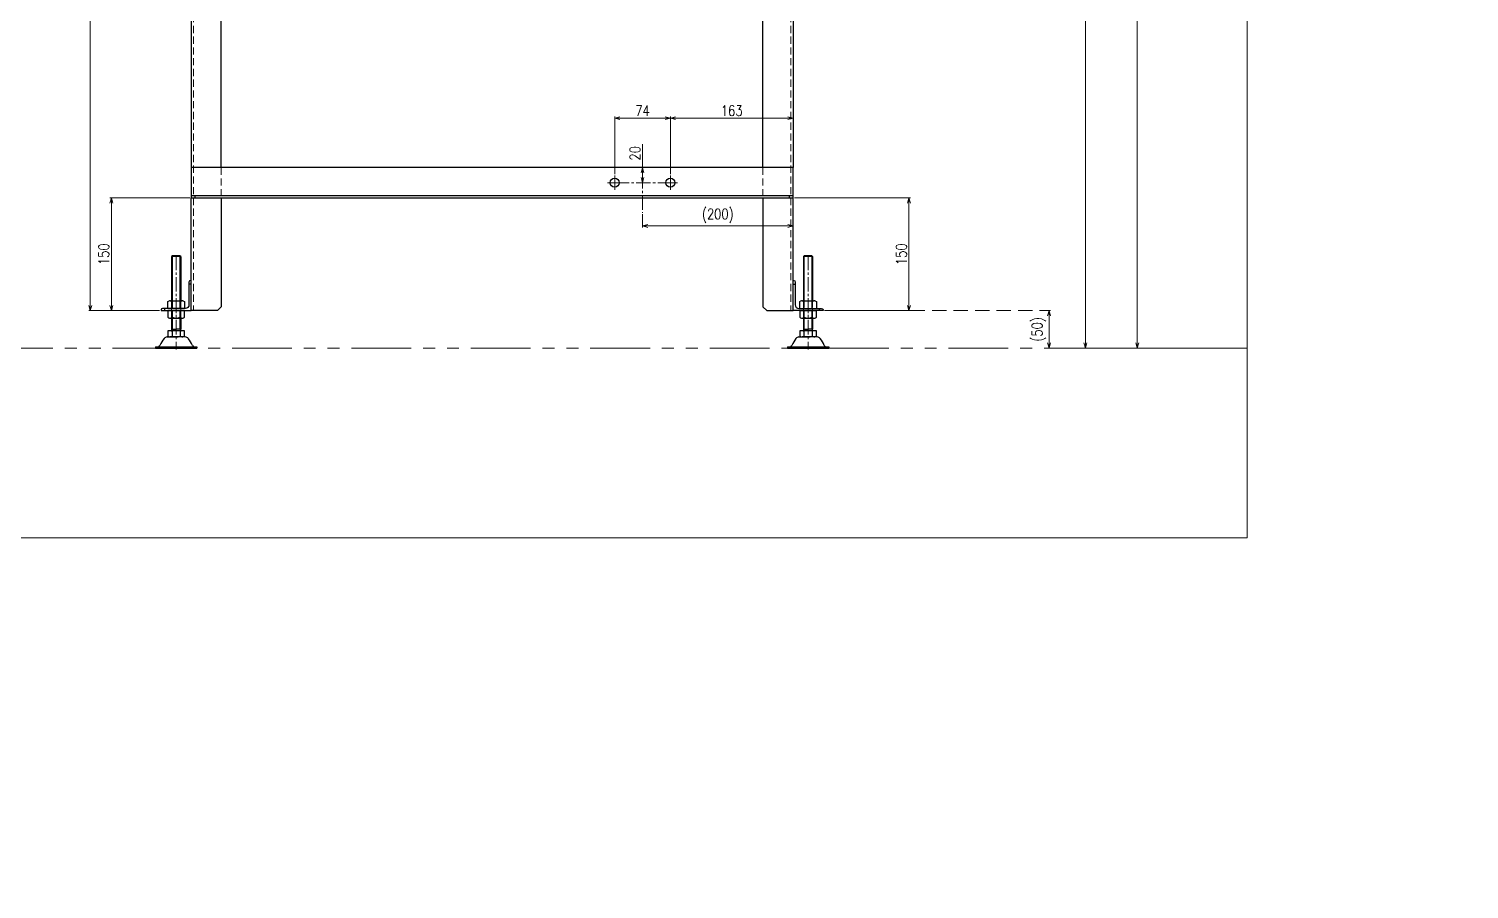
# Model space of a CAD drawing. Header units: millimetres. Extents: x 0 to 10987, y 0 to 7892.
# Drawn here: x 1341 to 3256, y 0 to 1143 of the extents above; entities that cross this region are included whole.
import ezdxf
from ezdxf import colors
from ezdxf.entities.mleader import LeaderData, LeaderLine
from ezdxf.enums import TextEntityAlignment as Align
from ezdxf.math import Vec2, Vec3

# ---------------------------------------------------------------- set-up
doc = ezdxf.new("R2010")
doc.units = ezdxf.units.MM
for name, pattern in [('CENTER2', [28.575, 19.05, -3.175, 3.175, -3.175]), ('HIDDEN', [9.525, 6.35, -3.175]), ('HIDDEN2', [4.7625, 3.175, -1.5875]), ('PHANTOM2', [31.75, 15.875, -3.175, 3.175, -3.175, 3.175, -3.175])]:
    doc.linetypes.add(name, pattern=pattern)
for name, color, linetype, lineweight in [('01_外形線', 7, 'Continuous', 25), ('02_細線', 5, 'Continuous', 13), ('03_かくれ線', 6, 'HIDDEN2', 13), ('04_中心線', 1, 'CENTER2', 9), ('05_仮想線', 2, 'PHANTOM2', 13), ('07_寸法線', 3, 'Continuous', 9)]:
    doc.layers.add(name, color=color, linetype=linetype, lineweight=lineweight)
doc.styles.get("Standard").update_dxf_attribs({"font": 'arial.ttf'})
doc.styles.add('寸法用', font='simplex.shx', dxfattribs={"width": 0.8, "bigfont": '@extfont2.shx'})
doc.dimstyles.new('機械製図用', dxfattribs={"dimtxt": 3.5, "dimasz": 3.5, "dimexe": 2, "dimexo": 0, "dimgap": 1.2, "dimtad": 1, "dimdsep": 46, "dimtxsty": '寸法用', "dimblk": 'OPEN30', "dimcen": 0, "dimclrd": 256, "dimclre": 256, "dimclrt": 7, "dimazin": 2, "dimtm": 1e-09, "dimtfac": 0.75, "dimtmove": 0, "dimatfit": 3, "dimldrblk": 'OPEN30', "dimfxl": 1, "dimlwd": -1, "dimlwe": -1, "dimarcsym": 0})

# ---------------------------------------------------------------- blocks, each defined once
blk = doc.blocks.new('*U205')
at = {"layer": '04_中心線', "color": 0, "linetype": 'CENTER2', "transparency": 16777216}
for p, q in [((-9.5, 0), (-1.2, 0)), ((0, 1.2), (0, 9.5)), ((1.2, 0), (9.5, 0)), ((0, -9.5), (0, -1.2))]:
    blk.add_line(p, q, dxfattribs=at)
at = {"layer": '04_中心線', "color": 0, "linetype": 'Continuous', "transparency": 16777216}
for p, q in [((-0.6, 0), (0.6, 0)), ((0, -0.6), (0, 0.6))]:
    blk.add_line(p, q, dxfattribs=at)
blk = doc.blocks.new('*U206')
at = {"layer": '04_中心線', "color": 0, "linetype": 'CENTER2', "transparency": 16777216}
for p, q in [((-9.5, 0), (-1.2, 0)), ((0, 1.2), (0, 9.5)), ((1.2, 0), (9.5, 0)), ((0, -9.5), (0, -1.2))]:
    blk.add_line(p, q, dxfattribs=at)
at = {"layer": '04_中心線', "color": 0, "linetype": 'Continuous', "transparency": 16777216}
for p, q in [((-0.6, 0), (0.6, 0)), ((0, -0.6), (0, 0.6))]:
    blk.add_line(p, q, dxfattribs=at)
blk = doc.blocks.new('_Open30')
at = {"color": 0, "linetype": 'ByBlock', "lineweight": -2}
for p, q in [((-1, 0.27), (0, 0)), ((0, 0), (-1, -0.27)), ((0, 0), (-1, 0))]:
    blk.add_line(p, q, dxfattribs=at)
blk = doc.blocks.new('*D208')
at = {"layer": '07_寸法線', "color": 4, "linetype": 'HIDDEN', "ltscale": 3, "transparency": 16777216}
blk.add_line((2399, 768.9), (2699.4, 768.9), dxfattribs=at)
at = {"layer": '07_寸法線', "color": 4, "ltscale": 3, "transparency": 16777216}
for p, q in [((2697.4, 761.9), (2697.4, 725.9)), ((2890.1, 718.9), (2695.4, 718.9))]:
    blk.add_line(p, q, dxfattribs=at)
at = {"layer": 'Defpoints', "color": 0, "linetype": 'HIDDEN', "ltscale": 3, "transparency": 16777216}
for p in [(2397, 768.9), (2697.4, 718.9), (2892.1, 718.9)]:
    blk.add_point(p, dxfattribs=at)
at = {"layer": '07_寸法線', "color": 4, "linetype": 'HIDDEN', "ltscale": 3, "transparency": 16777216, "xscale": 7, "yscale": 7, "zscale": 7}
for p, rotation in [((2697.4, 768.9), 90), ((2697.4, 718.9), 270)]:
    blk.add_blockref('_Open30', p, dxfattribs=dict(at, rotation=rotation))
at = {"layer": '07_寸法線', "color": 4, "linetype": 'HIDDEN', "ltscale": 3, "transparency": 16777216, "insert": (2683.8, 743.9), "char_height": 14, "attachment_point": 5, "rotation": 90, "style": '寸法用'}
blk.add_mtext('(50)', dxfattribs=at)
blk = doc.blocks.new('*D207')
at = {"layer": '07_寸法線', "color": 4, "linetype": 'HIDDEN', "ltscale": 3, "transparency": 16777216}
blk.add_line((2354, 2158.9), (2816.6, 2158.9), dxfattribs=at)
at = {"layer": '07_寸法線', "color": 4, "ltscale": 3, "transparency": 16777216}
for p, q in [((2814.6, 2151.9), (2814.6, 725.9)), ((2890.1, 718.9), (2812.6, 718.9))]:
    blk.add_line(p, q, dxfattribs=at)
at = {"layer": 'Defpoints', "color": 0, "linetype": 'HIDDEN', "ltscale": 3, "transparency": 16777216}
for p in [(2352, 2158.9), (2814.6, 718.9), (2892.1, 718.9)]:
    blk.add_point(p, dxfattribs=at)
at = {"layer": '07_寸法線', "color": 4, "linetype": 'HIDDEN', "ltscale": 3, "transparency": 16777216, "xscale": 7, "yscale": 7, "zscale": 7}
for p, rotation in [((2814.6, 2158.9), 90), ((2814.6, 718.9), 270)]:
    blk.add_blockref('_Open30', p, dxfattribs=dict(at, rotation=rotation))
at = {"layer": '07_寸法線', "color": 4, "linetype": 'HIDDEN', "ltscale": 3, "transparency": 16777216, "insert": (2800.9, 1438.9), "char_height": 14, "attachment_point": 5, "rotation": 90, "style": '寸法用'}
blk.add_mtext('(1440)', dxfattribs=at)
blk = doc.blocks.new('*D209')
at = {"layer": '07_寸法線', "transparency": 16777216}
for p, q in [((1560, 2158.9), (1420.9, 2158.9)), ((1422.9, 2151.9), (1422.9, 775.9)), ((1515, 768.9), (1420.9, 768.9))]:
    blk.add_line(p, q, dxfattribs=at)
at = {"layer": 'Defpoints', "color": 0, "transparency": 16777216}
for p in [(1562, 2158.9), (1422.9, 768.9), (1517, 768.9)]:
    blk.add_point(p, dxfattribs=at)
at = {"layer": '07_寸法線', "transparency": 16777216, "xscale": 7, "yscale": 7, "zscale": 7}
for p, rotation in [((1422.9, 2158.9), 90), ((1422.9, 768.9), 270)]:
    blk.add_blockref('_Open30', p, dxfattribs=dict(at, rotation=rotation))
at = {"layer": '07_寸法線', "color": 7, "transparency": 16777216, "insert": (1412.9, 1463.9), "char_height": 14, "attachment_point": 5, "rotation": 90, "style": '寸法用'}
blk.add_mtext('1390', dxfattribs=at)
blk = doc.blocks.new('*D210')
at = {"layer": '07_寸法線', "transparency": 16777216}
for p, q in [((2194, 950.4), (2194, 1026.7)), ((2201, 1024.7), (2350, 1024.7)), ((2357, 960.9), (2357, 1026.7))]:
    blk.add_line(p, q, dxfattribs=at)
at = {"layer": 'Defpoints', "color": 0, "transparency": 16777216}
for p in [(2357, 1024.7), (2357, 958.9), (2194, 948.4)]:
    blk.add_point(p, dxfattribs=at)
at = {"layer": '07_寸法線', "transparency": 16777216, "xscale": 7, "yscale": 7, "zscale": 7, "rotation": 180}
blk.add_blockref('_Open30', (2194, 1024.7), dxfattribs=at)
at = {"layer": '07_寸法線', "transparency": 16777216, "xscale": 7, "yscale": 7, "zscale": 7}
blk.add_blockref('_Open30', (2357, 1024.7), dxfattribs=at)
at = {"layer": '07_寸法線', "color": 7, "transparency": 16777216, "insert": (2275.5, 1034.7), "char_height": 14, "attachment_point": 5, "style": '寸法用'}
blk.add_mtext('163', dxfattribs=at)
blk = doc.blocks.new('*D211')
at = {"layer": '07_寸法線', "transparency": 16777216}
for p, q in [((2120, 950.4), (2120, 1026.7)), ((2127, 1024.7), (2187, 1024.7)), ((2194, 950.4), (2194, 1026.7))]:
    blk.add_line(p, q, dxfattribs=at)
at = {"layer": 'Defpoints', "color": 0, "transparency": 16777216}
for p in [(2194, 1024.7), (2120, 948.4), (2194, 948.4)]:
    blk.add_point(p, dxfattribs=at)
at = {"layer": '07_寸法線', "transparency": 16777216, "xscale": 7, "yscale": 7, "zscale": 7, "rotation": 180}
blk.add_blockref('_Open30', (2120, 1024.7), dxfattribs=at)
at = {"layer": '07_寸法線', "transparency": 16777216, "xscale": 7, "yscale": 7, "zscale": 7}
blk.add_blockref('_Open30', (2194, 1024.7), dxfattribs=at)
at = {"layer": '07_寸法線', "color": 7, "transparency": 16777216, "insert": (2157, 1034.7), "char_height": 14, "attachment_point": 5, "style": '寸法用'}
blk.add_mtext('74', dxfattribs=at)
blk = doc.blocks.new('*D212')
at = {"layer": '07_寸法線', "color": 4, "linetype": 'HIDDEN', "ltscale": 3, "transparency": 16777216}
blk.add_line((2157, 896.9), (2157, 879.4), dxfattribs=at)
at = {"layer": '07_寸法線', "color": 4, "ltscale": 3, "transparency": 16777216}
for p, q in [((2164, 881.4), (2350, 881.4)), ((2357, 854.3), (2357, 883.4))]:
    blk.add_line(p, q, dxfattribs=at)
at = {"layer": 'Defpoints', "color": 0, "linetype": 'HIDDEN', "ltscale": 3, "transparency": 16777216}
for p in [(2157, 898.9), (2357, 881.4), (2357, 852.3)]:
    blk.add_point(p, dxfattribs=at)
at = {"layer": '07_寸法線', "color": 4, "linetype": 'HIDDEN', "ltscale": 3, "transparency": 16777216, "xscale": 7, "yscale": 7, "zscale": 7, "rotation": 180}
blk.add_blockref('_Open30', (2157, 881.4), dxfattribs=at)
at = {"layer": '07_寸法線', "color": 4, "linetype": 'HIDDEN', "ltscale": 3, "transparency": 16777216, "xscale": 7, "yscale": 7, "zscale": 7}
blk.add_blockref('_Open30', (2357, 881.4), dxfattribs=at)
at = {"layer": '07_寸法線', "color": 4, "linetype": 'HIDDEN', "ltscale": 3, "transparency": 16777216, "insert": (2257, 895), "char_height": 14, "attachment_point": 5, "style": '寸法用'}
blk.add_mtext('(200)', dxfattribs=at)
blk = doc.blocks.new('*D214')
at = {"layer": '07_寸法線', "transparency": 16777216}
for p, q in [((2157, 958.9), (2157, 990.1)), ((2159, 958.9), (2159, 958.9)), ((2157, 945.9), (2157, 951.9))]:
    blk.add_line(p, q, dxfattribs=at)
at = {"layer": 'Defpoints', "color": 0, "transparency": 16777216}
for p in [(2157, 958.9), (2157, 958.9), (2157, 938.9)]:
    blk.add_point(p, dxfattribs=at)
at = {"layer": '07_寸法線', "transparency": 16777216, "xscale": 7, "yscale": 7, "zscale": 7}
for p, rotation in [((2157, 958.9), 90), ((2157, 938.9), 270)]:
    blk.add_blockref('_Open30', p, dxfattribs=dict(at, rotation=rotation))
at = {"layer": '07_寸法線', "color": 7, "transparency": 16777216, "insert": (2147, 978), "char_height": 14, "attachment_point": 5, "rotation": 90, "style": '寸法用'}
blk.add_mtext('20', dxfattribs=at)
blk = doc.blocks.new('*D215')
at = {"layer": '07_寸法線', "color": 4, "linetype": 'HIDDEN', "ltscale": 3, "transparency": 16777216}
blk.add_line((2399, 1918.9), (2747.7, 1918.9), dxfattribs=at)
at = {"layer": '07_寸法線', "color": 4, "ltscale": 3, "transparency": 16777216}
for p, q in [((2745.7, 1911.9), (2745.7, 725.9)), ((2890.1, 718.9), (2743.7, 718.9))]:
    blk.add_line(p, q, dxfattribs=at)
at = {"layer": 'Defpoints', "color": 0, "linetype": 'HIDDEN', "ltscale": 3, "transparency": 16777216}
for p in [(2397, 1918.9), (2745.7, 718.9), (2892.1, 718.9)]:
    blk.add_point(p, dxfattribs=at)
at = {"layer": '07_寸法線', "color": 4, "linetype": 'HIDDEN', "ltscale": 3, "transparency": 16777216, "xscale": 7, "yscale": 7, "zscale": 7}
for p, rotation in [((2745.7, 1918.9), 90), ((2745.7, 718.9), 270)]:
    blk.add_blockref('_Open30', p, dxfattribs=dict(at, rotation=rotation))
at = {"layer": '07_寸法線', "color": 4, "linetype": 'HIDDEN', "ltscale": 3, "transparency": 16777216, "insert": (2732, 1318.9), "char_height": 14, "attachment_point": 5, "rotation": 90, "style": '寸法用'}
blk.add_mtext('(1200)', dxfattribs=at)
blk = doc.blocks.new('*D232')
at = {"layer": '07_寸法線', "transparency": 16777216}
for p, q in [((1555, 918.9), (1448.9, 918.9)), ((1450.9, 911.9), (1450.9, 775.9)), ((1515, 768.9), (1448.9, 768.9))]:
    blk.add_line(p, q, dxfattribs=at)
at = {"layer": 'Defpoints', "color": 0, "transparency": 16777216}
for p in [(1557, 918.9), (1450.9, 768.9), (1517, 768.9)]:
    blk.add_point(p, dxfattribs=at)
at = {"layer": '07_寸法線', "transparency": 16777216, "xscale": 7, "yscale": 7, "zscale": 7}
for p, rotation in [((1450.9, 918.9), 90), ((1450.9, 768.9), 270)]:
    blk.add_blockref('_Open30', p, dxfattribs=dict(at, rotation=rotation))
at = {"layer": '07_寸法線', "color": 7, "transparency": 16777216, "insert": (1440.9, 843.9), "char_height": 14, "attachment_point": 5, "rotation": 90, "style": '寸法用'}
blk.add_mtext('150', dxfattribs=at)
blk = doc.blocks.new('*D262')
at = {"layer": '07_寸法線', "transparency": 16777216}
for p, q in [((2359, 918.9), (2513.1, 918.9)), ((2511.1, 911.9), (2511.1, 775.9)), ((2399, 768.9), (2513.1, 768.9))]:
    blk.add_line(p, q, dxfattribs=at)
at = {"layer": 'Defpoints', "color": 0, "transparency": 16777216}
for p in [(2357, 918.9), (2397, 768.9), (2511.1, 768.9)]:
    blk.add_point(p, dxfattribs=at)
at = {"layer": '07_寸法線', "transparency": 16777216, "xscale": 7, "yscale": 7, "zscale": 7}
for p, rotation in [((2511.1, 918.9), 90), ((2511.1, 768.9), 270)]:
    blk.add_blockref('_Open30', p, dxfattribs=dict(at, rotation=rotation))
at = {"layer": '07_寸法線', "color": 7, "transparency": 16777216, "insert": (2501.1, 843.9), "char_height": 14, "attachment_point": 5, "rotation": 90, "style": '寸法用'}
blk.add_mtext('150', dxfattribs=at)
blk = doc.blocks.new('_TagCircle')
at = {"color": 0, "linetype": 'ByBlock', "lineweight": -2, "transparency": 16777216}
blk.add_circle((0, 0), 4, dxfattribs=at)
at = {"color": 0, "transparency": 16777216, "style": '寸法用'}
blk.add_attdef('タグ番号', text='', height=3, dxfattribs=at).set_placement((0, -1.5), align=Align.CENTER)
blk = doc.blocks.new('_None')

msp = doc.modelspace()

# ---------------------------------------------------------------- linework, layer by layer
at = {"layer": '01_外形線'}
for p, q in [((1557.032, 921.933), (2357.032, 921.933)), ((1562.032, 921.933), (1562.032, 918.933)), ((2352.032, 921.933), (2352.032, 918.933)), ((1557.032, 803.933), (1554.032, 803.933)), ((2357.032, 803.933), (2360.032, 803.933)), ((1522.032, 768.933), (1522.032, 771.933)), ((2392.032, 768.933), (2392.032, 771.933))]:
    msp.add_line(p, q, dxfattribs=at)
for points in [[(1597.032, 958.933), (1597.032, 2118.933), (1557.032, 2118.933), (1557.032, 958.933)], [(2317.032, 958.933), (2317.032, 2118.933), (2357.032, 2118.933), (2357.032, 958.933)], [(1597.032, 918.933), (1597.032, 773.933), (1592.032, 768.933), (1557.032, 768.933), (1557.032, 918.933)], [(2317.032, 918.933), (2317.032, 773.933), (2322.032, 768.933), (2357.032, 768.933), (2357.032, 918.933)], [(1531.979, 841.932), (1531.032, 840.985)], [(1543.032, 840.985), (1531.032, 840.985)], [(1531.032, 840.985), (1531.032, 781.933)], [(1542.085, 841.932), (1531.979, 841.932)], [(1543.032, 840.985), (1542.085, 841.932)], [(1543.032, 840.985), (1543.032, 781.933)], [(2371.979, 841.932), (2371.032, 840.985)], [(2383.032, 840.985), (2371.032, 840.985)], [(2371.032, 840.985), (2371.032, 781.933)], [(2382.085, 841.932), (2371.979, 841.932)], [(2383.032, 840.985), (2382.085, 841.932)], [(2383.032, 840.985), (2383.032, 781.933)], [(1526.031, 768.933), (1526.031, 760.033)], [(1526.031, 768.933), (1548.031, 768.933)], [(1526.032, 780.833), (1527.089, 781.443)], [(1526.032, 771.933), (1526.032, 780.833)], [(1526.032, 771.933), (1548.032, 771.933)], [(1528.918, 781.933), (1545.147, 781.933)], [(1531.531, 768.933), (1531.531, 760.033)], [(1531.532, 771.933), (1531.532, 780.833)], [(1542.531, 768.933), (1542.531, 760.033)], [(1542.532, 771.933), (1542.532, 780.833)], [(1546.976, 781.443), (1548.032, 780.833)], [(1548.031, 760.033), (1548.031, 768.933)], [(1548.032, 780.833), (1548.032, 771.933)], [(2366.031, 768.933), (2366.031, 760.033)], [(2366.031, 768.933), (2388.031, 768.933)], [(2366.032, 780.833), (2367.089, 781.443)], [(2366.032, 771.933), (2366.032, 780.833)], [(2366.032, 771.933), (2388.032, 771.933)], [(2368.918, 781.933), (2385.147, 781.933)], [(2371.531, 768.933), (2371.531, 760.033)], [(2371.532, 771.933), (2371.532, 780.833)], [(2382.531, 768.933), (2382.531, 760.033)], [(2382.532, 771.933), (2382.532, 780.833)], [(2386.976, 781.443), (2388.032, 780.833)], [(2388.031, 760.033), (2388.031, 768.933)], [(2388.032, 780.833), (2388.032, 771.933)], [(1526.031, 760.033), (1527.088, 759.423)], [(1528.917, 758.933), (1545.146, 758.933)], [(1531.032, 758.933), (1531.032, 744.432)], [(1543.032, 758.933), (1543.032, 744.432)], [(1546.975, 759.423), (1548.031, 760.033)], [(2366.031, 760.033), (2367.088, 759.423)], [(2368.917, 758.933), (2385.146, 758.933)], [(2371.032, 758.933), (2371.032, 744.432)], [(2383.032, 758.933), (2383.032, 744.432)], [(2386.975, 759.423), (2388.031, 760.033)], [(1524.957, 733.932), (1537.032, 733.932)], [(1548.032, 741.932), (1526.032, 741.932)], [(1526.032, 741.932), (1526.032, 735.032)], [(1526.032, 735.032), (1527.089, 734.422)], [(1545.147, 733.932), (1529.252, 733.947)], [(1531.032, 744.432), (1531.032, 742.432)], [(1531.532, 741.932), (1531.532, 735.032)], [(1531.979, 744.432), (1537.032, 744.432)], [(1542.085, 744.432), (1537.032, 744.432)], [(1549.107, 733.932), (1537.032, 733.932)], [(1542.532, 741.932), (1542.532, 735.032)], [(1543.032, 742.432), (1543.032, 744.432)], [(1546.976, 734.422), (1548.032, 735.032)], [(1548.032, 735.032), (1548.032, 741.932)], [(2364.957, 733.932), (2377.032, 733.932)], [(2388.032, 741.932), (2366.032, 741.932)], [(2366.032, 741.932), (2366.032, 735.032)], [(2366.032, 735.032), (2367.089, 734.422)], [(2385.147, 733.932), (2369.252, 733.947)], [(2371.032, 744.432), (2371.032, 742.432)], [(2371.532, 741.932), (2371.532, 735.032)], [(2371.979, 744.432), (2377.032, 744.432)], [(2382.085, 744.432), (2377.032, 744.432)], [(2389.107, 733.932), (2377.032, 733.932)], [(2382.532, 741.932), (2382.532, 735.032)], [(2383.032, 742.432), (2383.032, 744.432)], [(2386.976, 734.422), (2388.032, 735.032)], [(2388.032, 735.032), (2388.032, 741.932)], [(1509.532, 720.933), (1509.532, 718.933)], [(1509.532, 720.933), (1564.532, 720.933)], [(1509.532, 718.933), (1564.532, 718.933)], [(1564.532, 720.933), (1564.532, 718.933)], [(2349.532, 720.933), (2349.532, 718.933)], [(2349.532, 720.933), (2404.532, 720.933)], [(2349.532, 718.933), (2404.532, 718.933)], [(2404.532, 720.933), (2404.532, 718.933)]]:
    msp.add_lwpolyline(points, dxfattribs=at)
msp.add_lwpolyline([(1557.032, 918.933), (2357.032, 918.933), (2357.032, 958.933), (1557.032, 958.933)], close=True, dxfattribs=at)
for points in [[(1557.032, 808.933), (1556.032, 808.933, 0.41421356), (1554.032, 806.933), (1554.032, 776.433, -0.41421356), (1549.532, 771.933), (1519.032, 771.933, 0.41421356), (1517.032, 769.933), (1517.032, 768.933), (1557.032, 768.933)], [(2357.032, 808.933), (2358.032, 808.933, -0.41421356), (2360.032, 806.933), (2360.032, 776.433, 0.41421356), (2364.532, 771.933), (2395.032, 771.933, -0.41421356), (2397.032, 769.933), (2397.032, 768.933), (2357.032, 768.933)]]:
    msp.add_lwpolyline(points, format="xyb", close=True, dxfattribs=at)
for points in [[(1531.532, 780.833, 0.34253647), (1527.089, 781.443)], [(1542.532, 780.833, 0.20000001), (1531.532, 780.833)], [(1546.976, 781.443, 0.3425365), (1542.532, 780.833)], [(2371.532, 780.833, 0.34253647), (2367.089, 781.443)], [(2382.532, 780.833, 0.20000001), (2371.532, 780.833)], [(2386.976, 781.443, 0.3425365), (2382.532, 780.833)], [(1527.088, 759.423, 0.34253647), (1531.531, 760.033)], [(1531.531, 760.033, 0.20000001), (1542.531, 760.033)], [(1542.531, 760.033, 0.3425365), (1546.975, 759.423)], [(2367.088, 759.423, 0.34253647), (2371.531, 760.033)], [(2371.531, 760.033, 0.20000001), (2382.531, 760.033)], [(2382.531, 760.033, 0.3425365), (2386.975, 759.423)], [(1520.951, 731.924, 0.053788), (1515.491, 722.691)], [(1524.957, 733.932, 0.23659961), (1520.951, 731.924)], [(1527.089, 734.422, 0.34253647), (1531.532, 735.032)], [(1530.532, 741.932, 0.41421356), (1531.032, 742.432)], [(1531.532, 735.032, 0.20000001), (1542.532, 735.032)], [(1542.532, 735.032, 0.3425365), (1546.976, 734.422)], [(1543.032, 742.432, 0.41421356), (1543.532, 741.932)], [(1553.114, 731.924, 0.23659961), (1549.107, 733.932)], [(1558.573, 722.691, 0.053788), (1553.114, 731.924)], [(2360.951, 731.924, 0.053788), (2355.491, 722.691)], [(2364.957, 733.932, 0.23659961), (2360.951, 731.924)], [(2367.089, 734.422, 0.34253647), (2371.532, 735.032)], [(2370.532, 741.932, 0.41421356), (2371.032, 742.432)], [(2371.532, 735.032, 0.20000001), (2382.532, 735.032)], [(2382.532, 735.032, 0.3425365), (2386.976, 734.422)], [(2383.032, 742.432, 0.41421356), (2383.532, 741.932)], [(2393.114, 731.924, 0.23659961), (2389.107, 733.932)], [(2398.573, 722.691, 0.053788), (2393.114, 731.924)], [(1512.76, 720.932, 0.29413079), (1515.491, 722.691)], [(1558.573, 722.691, 0.29413079), (1561.304, 720.932)], [(2352.76, 720.932, 0.29413079), (2355.491, 722.691)], [(2398.573, 722.691, 0.29413079), (2401.304, 720.932)]]:
    msp.add_lwpolyline(points, format="xyb", dxfattribs=at)
for centre in [(2120.032, 938.933), (2194.032, 938.933)]:
    msp.add_circle(centre, 6, dxfattribs=at)
at = {"layer": '02_細線'}
for points in [[(1531.979, 781.933), (1531.979, 841.932)], [(1542.085, 781.933), (1542.085, 841.932)], [(2371.979, 781.933), (2371.979, 841.932)], [(2382.085, 781.933), (2382.085, 841.932)], [(1531.979, 744.432), (1531.979, 758.933)], [(1542.085, 744.432), (1542.085, 758.933)], [(2371.979, 744.432), (2371.979, 758.933)], [(2382.085, 744.432), (2382.085, 758.933)], [(1531.979, 744.432), (1531.032, 742.786)], [(1542.085, 744.432), (1543.032, 742.786)], [(2371.979, 744.432), (2371.032, 742.786)], [(2382.085, 744.432), (2383.032, 742.786)]]:
    msp.add_lwpolyline(points, dxfattribs=at)
at = {"layer": '03_かくれ線', "ltscale": 3}
for p, q in [((1560.032, 2118.933), (1560.032, 768.933)), ((2354.032, 2118.933), (2354.032, 768.933)), ((1557.032, 958.933), (1557.032, 918.933)), ((1597.032, 958.933), (1597.032, 918.933)), ((2317.032, 958.933), (2317.032, 918.933)), ((2357.032, 958.933), (2357.032, 918.933)), ((1531.032, 771.933), (1531.032, 768.933)), ((1543.032, 771.933), (1543.032, 768.933)), ((2371.032, 771.933), (2371.032, 768.933)), ((2383.032, 771.933), (2383.032, 768.933))]:
    msp.add_line(p, q, dxfattribs=at)
for points in [[(1531.032, 758.933), (1531.032, 781.933)], [(1531.979, 758.933), (1531.979, 781.933)], [(1542.085, 758.933), (1542.085, 781.933)], [(1543.032, 758.933), (1543.032, 781.933)], [(2371.032, 758.933), (2371.032, 781.933)], [(2371.979, 758.933), (2371.979, 781.933)], [(2382.085, 758.933), (2382.085, 781.933)], [(2383.032, 758.933), (2383.032, 781.933)]]:
    msp.add_lwpolyline(points, dxfattribs=at)
at = {"layer": '04_中心線'}
for p, q in [((2157.032, 978.933), (2157.032, 898.933)), ((2120.032, 938.933), (2194.032, 938.933)), ((1537.032, 785.433), (1537.032, 755.433)), ((2377.032, 785.433), (2377.032, 755.433))]:
    msp.add_line(p, q, dxfattribs=at)
for points in [[(1537.032, 841.932), (1537.032, 717.14)], [(2377.032, 841.932), (2377.032, 717.14)]]:
    msp.add_lwpolyline(points, dxfattribs=at)
at = {"layer": '05_仮想線', "ltscale": 5}
msp.add_line((2960.7, 718.933), (601.096, 718.933), dxfattribs=at)
at = {"layer": 'Defpoints', "color": 3, "lineweight": 0}
msp.add_lwpolyline([(2960.7, 3826.869), (2960.7, 466.957), (601.096, 466.957), (601.096, 3826.869)], close=True, dxfattribs=at)

# ---------------------------------------------------------------- block references
at = {"layer": '04_中心線', "linetype": 'CENTER2'}
for name, p in [('*U206', (2120.032, 938.933)), ('*U205', (2194.032, 938.933))]:
    msp.add_blockref(name, p, dxfattribs=at)

# ---------------------------------------------------------------- dimensions: what is measured, and where the dimension line sits
at = {"layer": '07_寸法線'}
for base, p1, p2, picture, middle in [((1422.865, 768.933), (1562.032, 2158.933), (1517.032, 768.933), '*D209', (1412.865, 1463.933)), ((2157.032, 958.933), (2157.032, 938.933), (2156.958, 958.933), '*D214', (2147.032, 978)), ((1450.931, 768.933), (1557.032, 918.933), (1517.032, 768.933), '*D232', (1440.931, 843.933)), ((2511.126, 768.933), (2357.032, 918.933), (2397.032, 768.933), '*D262', (2501.126, 843.933))]:
    dim = msp.add_linear_dim(base=base, p1=p1, p2=p2, angle=90, dimstyle='機械製図用', override={"dimtxt": 14, "dimasz": 7, "dimexo": 2, "dimgap": 3}, dxfattribs=at)
    dim.commit()
    dim.dimension.update_dxf_attribs({"geometry": picture, "text_midpoint": middle})
at = {"layer": '07_寸法線', "color": 4, "linetype": 'HIDDEN', "ltscale": 3}
for base, p1, picture, middle in [((2814.584, 718.933), (2352.032, 2158.933), '*D207', (2800.918, 1438.933)), ((2745.68, 718.933), (2397.032, 1918.933), '*D215', (2732.013, 1318.933)), ((2697.436, 718.933), (2397.032, 768.933), '*D208', (2683.769, 743.933))]:
    dim = msp.add_linear_dim(base=base, p1=p1, p2=(2892.085, 718.933), angle=90, text='(<>)', dimstyle='機械製図用', override={"dimtxt": 14, "dimasz": 7, "dimexo": 2, "dimgap": 3, "dimclrd": 4, "dimclre": 4, "dimclrt": 4}, dxfattribs=at)
    dim.commit()
    dim.dimension.update_dxf_attribs({"geometry": picture, "text_midpoint": middle})
at = {"layer": '07_寸法線'}
for base, p1, p2, picture, middle in [((2194.032, 1024.657), (2120.032, 948.433), (2194.032, 948.433), '*D211', (2157.032, 1034.657)), ((2357.032, 1024.657), (2194.032, 948.433), (2357.032, 958.933), '*D210', (2275.532, 1034.657))]:
    dim = msp.add_linear_dim(base=base, p1=p1, p2=p2, dimstyle='機械製図用', override={"dimtxt": 14, "dimasz": 7, "dimexo": 2, "dimgap": 3}, dxfattribs=at)
    dim.commit()
    dim.dimension.update_dxf_attribs({"geometry": picture, "text_midpoint": middle})
at = {"layer": '07_寸法線', "color": 4, "linetype": 'HIDDEN', "ltscale": 3}
dim = msp.add_linear_dim(base=(2357.032, 881.377), p1=(2157.032, 898.933), p2=(2357.032, 852.315), text='(<>)', dimstyle='機械製図用', override={"dimtxt": 14, "dimasz": 7, "dimexo": 2, "dimgap": 3, "dimclrd": 4, "dimclre": 4, "dimclrt": 4}, dxfattribs=at)
dim.commit()
dim.dimension.update_dxf_attribs({"geometry": '*D212', "text_midpoint": (2257.032, 895.044)})

# ---------------------------------------------------------------- leaders
at = {"layer": '07_寸法線'}
ml = msp.add_multileader_block('Standard', dxfattribs=at)
ml.set_content('_TagCircle', color=256, scale=-10.5)
ml.set_attribute('タグ番号', '1A', width=0)
ml.set_leader_properties()
ml.set_arrow_properties(name='NONE')
ml.build(insert=Vec2(0, 0))
ml.multileader.update_dxf_attribs({"dogleg_length": 1, "arrow_head_size": 36.75, "scale": 6})
ctx = ml.context
ctx.base_point, ctx.scale, ctx.char_height, ctx.arrow_head_size, ctx.landing_gap_size, ctx.plane_origin = Vec3(8943.466, 2201.866), 6, 42, 36.75, 21, Vec3(8203.481, 2141.535)
ctx.text_align_type = 2
notes = []
notes.append((ctx, [(0, (0, 0, 0), (0, 0), (1, 0), 1, [])]))
ctx.block.insert, ctx.block.scale = Vec3(8964.466, 2201.866), Vec3(-10.5, 10.5, 10.5)
ml = msp.add_multileader_block('Standard', dxfattribs=at)
ml.set_content('_TagCircle', color=256, scale=-5.25)
ml.set_attribute('タグ番号', '1G', width=0)
ml.set_leader_properties()
ml.set_arrow_properties(name='NONE')
ml.build(insert=Vec2(0, 0))
ml.multileader.update_dxf_attribs({"dogleg_length": 1, "arrow_head_size": 18.375, "scale": 3})
ctx = ml.context
ctx.base_point, ctx.scale, ctx.char_height, ctx.arrow_head_size, ctx.landing_gap_size, ctx.plane_origin = Vec3(5595.151, 2171.076), 3, 21, 18.375, 10.5, Vec3(4338.296, 1581.601)
ctx.text_align_type = 2
notes.append((ctx, [(0, (0, 0, 0), (0, 0), (1, 0), 1, [])]))
ctx.block.insert, ctx.block.scale = Vec3(5616.151, 2171.076), Vec3(-5.25, 5.25, 5.25)
ml = msp.add_multileader_block('Standard', dxfattribs=at)
ml.set_content('_TagCircle', color=256, scale=-5.25)
ml.set_attribute('タグ番号', '1A', width=0)
ml.set_leader_properties()
ml.set_arrow_properties(name='NONE')
ml.build(insert=Vec2(0, 0))
ml.multileader.update_dxf_attribs({"dogleg_length": 1, "arrow_head_size": 18.375, "scale": 3})
ctx = ml.context
ctx.base_point, ctx.scale, ctx.char_height, ctx.arrow_head_size, ctx.landing_gap_size, ctx.plane_origin = Vec3(4319.231, 2168.2), 3, 21, 18.375, 10.5, Vec3(3062.376, 1578.725)
ctx.text_align_type = 2
notes.append((ctx, [(0, (0, 0, 0), (0, 0), (1, 0), 1, [])]))
ctx.block.insert, ctx.block.scale = Vec3(4340.231, 2168.2), Vec3(-5.25, 5.25, 5.25)
ml = msp.add_multileader_block('Standard', dxfattribs=at)
ml.set_content('_TagCircle', color=256, scale=-5.25)
ml.set_attribute('タグ番号', '1B', width=0)
ml.set_leader_properties()
ml.set_arrow_properties(name='NONE')
ml.build(insert=Vec2(0, 0))
ml.multileader.update_dxf_attribs({"dogleg_length": 1, "arrow_head_size": 18.375, "scale": 3})
ctx = ml.context
ctx.base_point, ctx.scale, ctx.char_height, ctx.arrow_head_size, ctx.landing_gap_size, ctx.plane_origin = Vec3(4319.231, 1952.461), 3, 21, 18.375, 10.5, Vec3(3062.376, 1362.987)
ctx.text_align_type = 2
notes.append((ctx, [(0, (0, 0, 0), (0, 0), (1, 0), 1, [])]))
ctx.block.insert, ctx.block.scale = Vec3(4340.231, 1952.461), Vec3(-5.25, 5.25, 5.25)
ml = msp.add_multileader_block('Standard', dxfattribs=at)
ml.set_content('_TagCircle', color=256, scale=-5.25)
ml.set_attribute('タグ番号', '1H', width=0)
ml.set_leader_properties()
ml.set_arrow_properties(name='NONE')
ml.build(insert=Vec2(0, 0))
ml.multileader.update_dxf_attribs({"dogleg_length": 1, "arrow_head_size": 18.375, "scale": 3})
ctx = ml.context
ctx.base_point, ctx.scale, ctx.char_height, ctx.arrow_head_size, ctx.landing_gap_size, ctx.plane_origin = Vec3(5595.151, 1868.711), 3, 21, 18.375, 10.5, Vec3(4338.296, 1279.236)
ctx.text_align_type = 2
notes.append((ctx, [(0, (0, 0, 0), (0, 0), (1, 0), 1, [])]))
ctx.block.insert, ctx.block.scale = Vec3(5616.151, 1868.711), Vec3(-5.25, 5.25, 5.25)
ml = msp.add_multileader_block('Standard', dxfattribs=at)
ml.set_content('_TagCircle', color=256, scale=-5.25)
ml.set_attribute('タグ番号', '1C', width=0)
ml.set_leader_properties()
ml.set_arrow_properties(name='NONE')
ml.build(insert=Vec2(0, 0))
ml.multileader.update_dxf_attribs({"dogleg_length": 1, "arrow_head_size": 18.375, "scale": 3})
ctx = ml.context
ctx.base_point, ctx.scale, ctx.char_height, ctx.arrow_head_size, ctx.landing_gap_size, ctx.plane_origin = Vec3(4319.231, 1707.872), 3, 21, 18.375, 10.5, Vec3(3062.376, 1118.397)
ctx.text_align_type = 2
notes.append((ctx, [(0, (0, 0, 0), (0, 0), (1, 0), 1, [])]))
ctx.block.insert, ctx.block.scale = Vec3(4340.231, 1707.872), Vec3(-5.25, 5.25, 5.25)
ml = msp.add_multileader_block('Standard', dxfattribs=at)
ml.set_content('_TagCircle', color=256, scale=-5.25)
ml.set_attribute('タグ番号', '1D', width=0)
ml.set_leader_properties()
ml.set_arrow_properties(name='NONE')
ml.build(insert=Vec2(0, 0))
ml.multileader.update_dxf_attribs({"dogleg_length": 1, "arrow_head_size": 18.375, "scale": 3})
ctx = ml.context
ctx.base_point, ctx.scale, ctx.char_height, ctx.arrow_head_size, ctx.landing_gap_size, ctx.plane_origin = Vec3(4319.231, 1426.718), 3, 21, 18.375, 10.5, Vec3(3062.376, 837.243)
ctx.text_align_type = 2
notes.append((ctx, [(0, (0, 0, 0), (0, 0), (1, 0), 1, [])]))
ctx.block.insert, ctx.block.scale = Vec3(4340.231, 1426.718), Vec3(-5.25, 5.25, 5.25)
ml = msp.add_multileader_block('Standard', dxfattribs=at)
ml.set_content('_TagCircle', color=256, scale=-5.25)
ml.set_attribute('タグ番号', '1E', width=0)
ml.set_leader_properties()
ml.set_arrow_properties(name='NONE')
ml.build(insert=Vec2(0, 0))
ml.multileader.update_dxf_attribs({"dogleg_length": 1, "arrow_head_size": 18.375, "scale": 3})
ctx = ml.context
ctx.base_point, ctx.scale, ctx.char_height, ctx.arrow_head_size, ctx.landing_gap_size, ctx.plane_origin = Vec3(4319.231, 1266.718), 3, 21, 18.375, 10.5, Vec3(3062.376, 677.243)
ctx.text_align_type = 2
notes.append((ctx, [(0, (0, 0, 0), (0, 0), (1, 0), 1, [])]))
ctx.block.insert, ctx.block.scale = Vec3(4340.231, 1266.718), Vec3(-5.25, 5.25, 5.25)
ml = msp.add_multileader_block('Standard', dxfattribs=at)
ml.set_content('_TagCircle', color=256, scale=-5.25)
ml.set_attribute('タグ番号', '1F', width=0)
ml.set_leader_properties()
ml.set_arrow_properties(name='NONE')
ml.build(insert=Vec2(0, 0))
ml.multileader.update_dxf_attribs({"dogleg_length": 1, "arrow_head_size": 18.375, "scale": 3})
ctx = ml.context
ctx.base_point, ctx.scale, ctx.char_height, ctx.arrow_head_size, ctx.landing_gap_size, ctx.plane_origin = Vec3(4594.37, 1031.085), 3, 21, 18.375, 10.5, Vec3(3337.516, 441.61)
ctx.text_align_type = 2
notes.append((ctx, [(0, (0, 0, 0), (0, 0), (1, 0), 1, [])]))
ctx.block.insert, ctx.block.scale = Vec3(4615.37, 1031.085), Vec3(-5.25, 5.25, 5.25)
for ctx, leaders in notes:
    for number, flags, end, landing, length, lines in leaders:
        leader = LeaderData()
        leader.index, (leader.has_last_leader_line, leader.has_dogleg_vector, leader.attachment_direction) = number, flags
        leader.last_leader_point, leader.dogleg_vector, leader.dogleg_length = Vec3(end), Vec3(landing), length
        for number, points, colour, breaks in lines:
            line = LeaderLine()
            line.index, line.vertices, line.color, line.breaks = number, Vec3.list(points), colors.encode_raw_color(colour), breaks
            leader.lines.append(line)
        ctx.leaders.append(leader)

doc.saveas('drawing.dxf')
